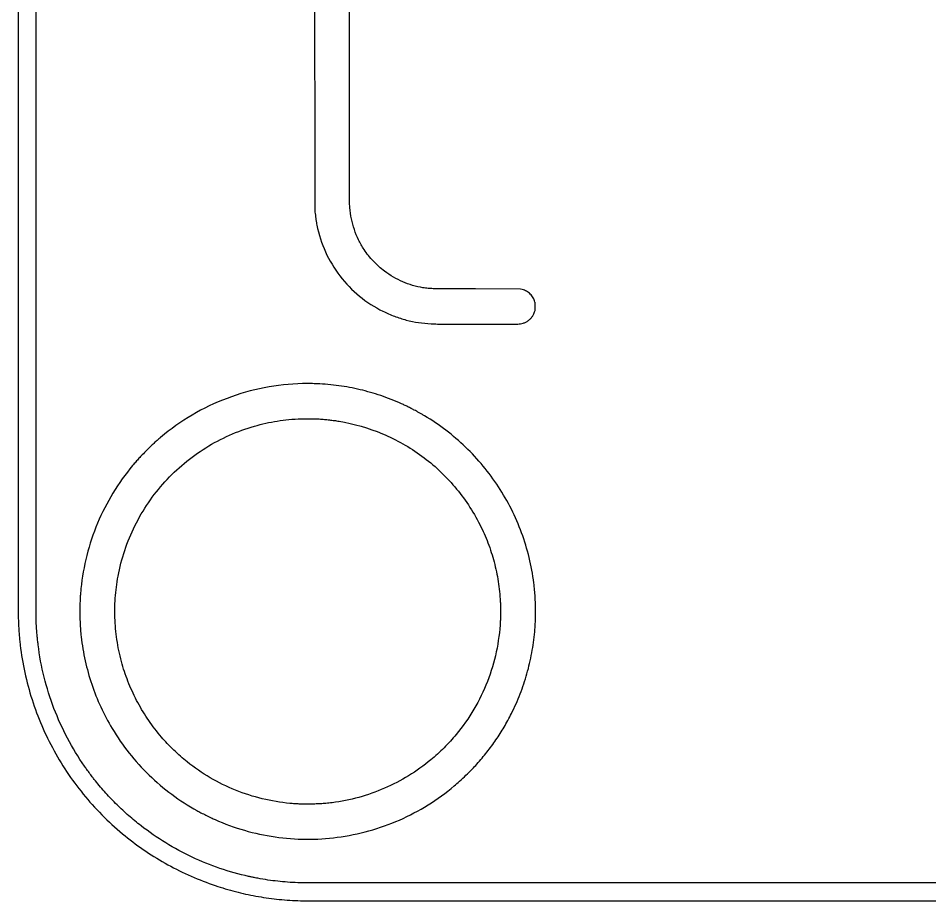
# Model space of a CAD drawing. Extents: x 949 to 24658, y 948 to 49051.
# Drawn here: x 949 to 6063, y 948 to 5901 of the extents above; entities that cross this region are included whole.
import ezdxf

# ---------------------------------------------------------------- set-up
doc = ezdxf.new("R2010")
doc.units = 0

msp = doc.modelspace()

# ---------------------------------------------------------------- linework, layer by layer
for points in [[(24557.45501, 40846.15625, -0.000005), (24557.576589, 33590.111823, -0.000003), (24557.572356, 24977, -0.000002), (24557.441941, 13479.946311, -0.000011), (24557.197838, 7129.844974)], [(9694.971746, 9729.301962, 0.000001), (9694.966112, 7295.858184, 0.000001), (9694.973388, 4863.633633, 0.016263)], [(9891.352234, 4867.813235, -0.000002), (9891.357955, 7295.181123, -0.000002), (9891.381841, 9722.900413, -0.023212)], [(2611.875309, 8209.005482, 0.000025), (2612.032085, 7271.5, 0.000012), (2612.402794, 5745.606159, 0.000165), (2612.73966, 5181.379244, 0.000059), (2613.099083, 4836.870461, 0.025279), (2614.308604, 4813.5, 0.006128), (2616.409378, 4795.234916, 0.004542), (2619.161901, 4775.09864, 0.004609), (2622.169396, 4755.743797, 0.008386), (2625.036638, 4740, 0.056982), (2673.273921, 4589.804307, 0.057367), (2754.088782, 4454.742024, 0.057443), (2863.364443, 4341.726747, 0.057421), (2995.5, 4256.519905, 0.024653), (3060.430381, 4228.397106, 0.026123), (3126.583576, 4207.410465, 0.026014), (3194.824297, 4193.367781, 0.024018), (3266, 4186.017442, 0.013567), (3302.046438, 4185.017037, 0.000186), (3522.276361, 4184.963792, 0.000076), (3751.457803, 4185.028422, 0.034455), (3766.636398, 4186.082254, 0.042926), (3782.45627, 4189.686385, 0.041039), (3797.679585, 4195.976607, 0.041113), (3811.644883, 4204.655338, 0.043449), (3823.725274, 4215.359404, 0.017674), (3829.367109, 4221.74622, 0.02322), (3834.023021, 4227.976595, 0.022882), (3838.132538, 4234.685762, 0.0164), (3842.124548, 4242.524706, 0.020541), (3846.347156, 4252.592026, 0.038447), (3848.779998, 4261.077493, 0.035137), (3850.009409, 4270.328831, 0.014391), (3850.428861, 4283, 0.004728), (3850.380706, 4292.360383, 0.018785), (3850.08109, 4298.098722, 0.02644), (3849.411809, 4302.760357, 0.017761), (3848.179551, 4308, 0.06337), (3838.078315, 4332.360864, 0.066938), (3822.342826, 4352.917872, 0.066696), (3801.67999, 4368.645572, 0.062186), (3777.119598, 4378.833137), (3767.5, 4381.484915), (3515, 4382.064713, -0.000185), (3328.564932, 4382.561893, -0.004751), (3277.935767, 4383.196781, -0.017418), (3248.572343, 4384.868588, -0.018528), (3220, 4388.567954, -0.029563), (3162.193151, 4401.793516, -0.030315), (3106.846491, 4421.660998, -0.030258), (3054.210998, 4448.117017, -0.029205), (3004.5, 4481.016556, -0.022569), (2972.432094, 4507.384377, -0.02087), (2941.987355, 4537.204076, -0.020843), (2914.093483, 4569.502376, -0.022344), (2889.663545, 4603.292099, -0.031354), (2858.727241, 4657.495838, -0.032325), (2835.165436, 4714.602839, -0.031895), (2818.911827, 4774.992472, -0.028878), (2809.79989, 4839, -0.020917), (2808.381718, 4872.874668, -0.000002), (2808.358702, 7295.414693, -0.000002), (2808.354777, 9719.243063, -0.02268)], [(8829.010434, 4879.300021, 0.000002), (8829.020455, 7288.718688, 0.000002), (8829.012128, 9694.225677, 0.011014)], [(2611.888648, 9716.576446, 0.000002), (2611.849173, 9001.91875, 0.000042)], [(949.356477, 25000.183739), (949.352522, 2562.520656, 0.012311), (950.781266, 2504.5, 0.003372), (952.629585, 2471.518771, 0.00447), (954.7821, 2441.535076, 0.004661), (957.386807, 2412.649301, 0.004288), (960.596261, 2383, 0.048303), (1026.653199, 2077.480844, 0.048265), (1150.112809, 1790.225282, 0.048245), (1326.410965, 1531.861004, 0.048181), (1549.024313, 1311.945156, 0.022521), (1665.31672, 1225.725106, 0.022301), (1789.265979, 1150.012436, 0.022299), (1919.475841, 1085.635858, 0.02251), (2054.5, 1033.333448, 0.01774), (2168.243033, 999.506246, 0.018459), (2282.610066, 974.329939, 0.018391), (2398.924031, 957.583932, 0.017323), (2518.5, 949.011189, 0.009232), (2574.540583, 947.976318), (12803.51049, 947.973854)], [(12803.487408, 1047.982521), (2570.260772, 1047.985599, -0.009919), (2518.5, 1049.012509, -0.008214), (2460.151767, 1052.28934, -0.009599), (2404.906576, 1057.37105, -0.009636), (2350.081854, 1064.549611, -0.008402), (2293, 1074.129078, -0.000969), (2278.136768, 1076.910757, -0.003652), (2268.840172, 1078.739723, -0.003287), (2259.114233, 1080.793754, -0.000677), (2242, 1084.550098, -0.028156), (2081.198461, 1129.696551, -0.027485), (1925.150173, 1192.924521, -0.027419), (1776.61344, 1273.059941, -0.027695), (1638.255516, 1368.723525, -0.014956), (1569.38855, 1425.588778, -0.014616), (1503.499294, 1486.893856, -0.014561), (1441.058974, 1552.186229, -0.014562), (1382.527225, 1621, -0.006155), (1369.097189, 1638.183497, -0.002717), (1351.750392, 1661.20904, -0.002725), (1334.5357, 1684.5843, -0.005706), (1321.451937, 1702.992433, -0.030202), (1225.843094, 1860.303118, -0.030204), (1149.885468, 2027.983751, -0.030208), (1094.691843, 2203.57538, -0.030226), (1061.072352, 2384.503762, -0.004292), (1058.07331, 2410.53473, -0.00459), (1055.593389, 2436.03651, -0.003904), (1053.283127, 2464.871092, -0.001933), (1050.778406, 2501.5, -0.016099), (1049.755418, 2533.246894), (1049.389569, 24971.005548)], [(8631.463434, 8857.757281, -0.000012), (8631.5, 7293, -0.000018), (8631.45193, 5978.944697, -0.000115)]]:
    msp.add_lwpolyline(points, format="xyb")
for points in [[(2545, 3850.324142, 0.042762), (2329.83549, 3827.199409, 0.042344), (2121.00504, 3767.787905, 0.042326), (1925.085634, 3674.013317, 0.042646), (1748.282708, 3548.788982, 0.005109), (1728.187588, 3531.456698, 0.006728), (1710.238596, 3515.21888, 0.006092), (1691.414184, 3497.290373, 0.00321), (1668.451838, 3474.591353, 0.003779), (1645.528626, 3451.28856, 0.006269), (1626.593531, 3431.249936, 0.006778), (1609.257246, 3411.916809, 0.005595), (1591.290444, 3390.854423, 0.037287), (1480.883639, 3236.373042, 0.037083), (1394.418094, 3066.930532, 0.037105), (1333.974487, 2886.676689, 0.037434), (1301.058472, 2700, 0.004553), (1298.427699, 2671.040114, 0.007615), (1296.808432, 2646.63722, 0.006981), (1295.849325, 2620.773948, 0.003153), (1295.279353, 2586.846649, 0.005356), (1295.289037, 2542.724132, 0.008885), (1296.3569, 2505.52679, 0.009335), (1298.692409, 2469.722805, 0.00679), (1302.573181, 2430, 0.026904), (1324.998818, 2295.12469, 0.026691), (1361.819505, 2163.071156, 0.026702), (1412.480757, 2035.745598, 0.02698), (1476.269432, 1915, 0.032567), (1571.498302, 1777.310703, 0.032824), (1683.568374, 1653.537355, 0.032792), (1810.985681, 1545.385957, 0.03236), (1951.995745, 1454.297603, 0.007579), (1974.147059, 1442.377366, 0.003779), (2002.530784, 1427.924836, 0.003776), (2031.030629, 1413.951313, 0.007854), (2053.5, 1403.575591, 0.033872), (2218.883767, 1343.360631, 0.034361), (2390.098055, 1306.373145, 0.03441), (2564.528216, 1293.218116, 0.034186), (2739.5, 1304.056296, 0.03551), (2917.165431, 1340.29288, 0.035506), (3087.923577, 1401.306441, 0.035486), (3248.418448, 1485.904138, 0.035385), (3395.5, 1592.4195, 0.011117), (3425.959146, 1619.120883, 0.006413), (3461.47564, 1652.528495, 0.006418), (3495.881196, 1686.596757, 0.011862), (3522.80731, 1715.282708, 0.015723), (3579.256835, 1782.493029, 0.017131), (3629.706799, 1851.267176, 0.017224), (3675.087495, 1922.980614, 0.016272), (3716.341867, 1999, 0.023254), (3765.233523, 2109.023368, 0.023633), (3803.403673, 2222.527157, 0.023655), (3830.662336, 2339.023909, 0.023397), (3846.915033, 2458, 0.00402), (3849.316176, 2487.601637, 0.008207), (3850.632164, 2510.874812, 0.007325), (3851.265654, 2535.787512, 0.002586), (3851.46568, 2571.5, 0.005534), (3850.986192, 2616.561734, 0.009377), (3849.459851, 2654.264142, 0.009775), (3846.578946, 2690.764407, 0.006729), (3841.950603, 2732, 0.056855), (3773.571129, 3012.858214, 0.056697), (3643.651298, 3271.382825, 0.05668), (3458.942154, 3494.184634, 0.056759), (3229, 3669.702581, 0.003297), (3213.87374, 3678.605515, 0.003472), (3198.888691, 3687.154308, 0.003618), (3184.457075, 3695.118272, 0.004581), (3171, 3702.259128, -0.000404), (3164.685713, 3705.542433, -0.000435), (3158.530497, 3708.756154, -0.00041), (3153.251583, 3711.52371, -0.00208), (3150.316584, 3713.081118, 0.011116), (3139.67698, 3718.482764, 0.002184), (3120.309819, 3727.67588, 0.00247), (3100.022317, 3737.075468, 0.005252), (3084.213862, 3744.10537, 0.022766), (2968.830485, 3787.853097, 0.024304), (2852.417052, 3819.856284, 0.024281), (2733.34377, 3840.434609, 0.022631), (2610, 3849.991081, 0.001769), (2590.940648, 3850.535043, 0.004968), (2577.595656, 3850.736027, 0.004943), (2564.212448, 3850.672301, 0.001736)], [(2638, 3652.012424, -0.005522), (2666.976121, 3649.760513, -0.005972), (2695.146784, 3646.918398, -0.006135), (2722.494381, 3643.488596, -0.006667), (2749, 3639.472693, -0.058609), (2993.032562, 3569.092589, -0.058919), (3213.603477, 3444.095932, -0.058935), (3398.888558, 3271.136143, -0.058696), (3539.001799, 3059.5, -0.025655), (3584.705661, 2956.114627, -0.026354), (3619.120049, 2849.505423, -0.026294), (3642.191058, 2739.635078, -0.025283), (3653.982079, 2626.5, -0.00986), (3654.73595, 2604.052882, -0.003507), (3654.955426, 2571.954136, -0.00352), (3654.723281, 2539.784619, -0.009558), (3653.962683, 2517, -0.039622), (3631.131829, 2344.631461, -0.040247), (3581.449965, 2178.954884, -0.040243), (3505.862492, 2023.364765, -0.039601), (3405.971381, 1881, -0.012879), (3373.971094, 1844.274679, -0.010721), (3338.145594, 1806.878532, -0.010719), (3300.743694, 1771.046346, -0.012863), (3264, 1739.026707, -0.035091), (3139.334476, 1649.852141, -0.035335), (3003.703222, 1579.218136, -0.035388), (2859.678694, 1528.474586, -0.035434), (2710, 1498.575555, -0.006501), (2674.839852, 1494.574087, -0.010375), (2644.692904, 1492.170267, -0.009752), (2613.176736, 1490.930539, -0.004953), (2573.5, 1490.537471, -0.002449), (2541.178129, 1490.695817, -0.007569), (2519.346699, 1491.240303, -0.008713), (2499.236561, 1492.397863, -0.004192), (2473.5, 1494.546874, -0.036831), (2318.601572, 1520.39052, -0.036231), (2168.289763, 1568.768103, -0.036223), (2026.503233, 1638.350315, -0.036775), (1897, 1727.358414, -0.0122), (1859.162753, 1759.232848, -0.010932), (1821.485026, 1794.076, -0.010949), (1785.430956, 1830.470014, -0.012356), (1752.469002, 1867, -0.027172), (1681.203349, 1959.76798, -0.026953), (1620.209914, 2059.961688, -0.026962), (1570.36691, 2166.102242, -0.027232), (1532.422208, 2276.641266, -0.028803), (1505.451314, 2398.035175, -0.028682), (1492.562295, 2521.895209, -0.028699), (1493.936498, 2646.344893, -0.028917), (1509.566803, 2769.5, -0.069287), (1604.21846, 3052.831068, -0.069318), (1772.662203, 3299.478919, -0.069329), (2002.077127, 3490.669167, -0.069343), (2275, 3611.851102, -0.015061), (2338.450983, 3628.004176, -0.015397), (2402.296871, 3640.175108, -0.015118), (2467.868921, 3648.570805, -0.013413), (2536.5, 3653.402553, -0.01264), (2552.574501, 3653.69487, -0.00165), (2586.809157, 3653.338992, -0.001719), (2621.000506, 3652.753118, -0.011487)]]:
    msp.add_lwpolyline(points, format="xyb", close=True)

doc.saveas('drawing.dxf')
